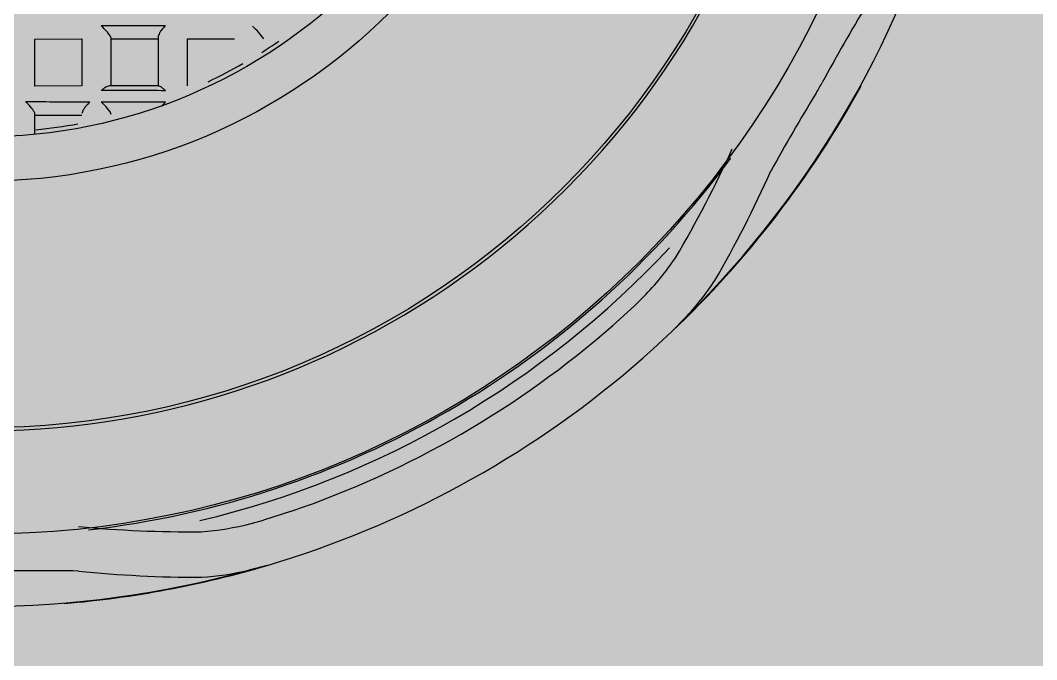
# Model space of a CAD drawing. Header units: millimetres. Extents: x 307301 to 459443, y -2888111 to -2805601.
# Drawn here: x 311709.55 to 311720.65, y -2812714.34 to -2812707.36 of the extents above; entities that cross this region are included whole.
import ezdxf

# ---------------------------------------------------------------- set-up
doc = ezdxf.new("R2010")
doc.units = ezdxf.units.MM
doc.header["$LTSCALE"] = 10
doc.header["$MEASUREMENT"] = 0
for name, color, linetype in [('$DDT_AUDIT_GENERATED_(131)', 7, 'Continuous'), ('$DDT_AUDIT_GENERATED_(15E)', 7, 'Continuous'), ('$DDT_AUDIT_GENERATED_(224)', 7, 'Continuous'), ('$DDT_AUDIT_GENERATED_(77)', 7, 'Continuous'), ('$DDT_AUDIT_GENERATED_(7E)', 7, 'Continuous'), ('$DDT_AUDIT_GENERATED_(901)', 7, 'Continuous'), ('$DDT_AUDIT_GENERATED_(E33)', 7, 'Continuous'), ('BMA  furniture', 6, 'Continuous'), ('Furniture - Plan', 3, 'Continuous')]:
    doc.layers.add(name, color=color, linetype=linetype)

# ---------------------------------------------------------------- blocks, each defined once
blk = doc.blocks.new('TUFTUFTU')
at = {"layer": 'Furniture - Plan', "ltscale": 0.01}
h = blk.add_hatch(color=250, dxfattribs=at)
h.dxf.hatch_style = 1
h.set_gradient(color1=(51, 51, 51), color2=(105, 105, 105), one_color=1, tint=0.41, name='INVCYLINDER')
edge = h.paths.add_edge_path()
edge.add_arc((1413476.938, -245799), 296.526, 0, 360)
at = {"layer": '$DDT_AUDIT_GENERATED_(131)', "color": 6, "linetype": 'Continuous'}
for radius, start, end in [(20.547, 103.389, 136.9318), (11.517, 95.8472, 100.4722), (11.517, 115.3727, 119.6469), (11.517, 122.0107, 124.2324)]:
    blk.add_arc((1413476.938, -245799), radius, start, end, dxfattribs=at)
at = {"layer": '$DDT_AUDIT_GENERATED_(15E)', "color": 3, "linetype": 'Continuous'}
for radius in [295.946, 295.558]:
    blk.add_circle((1413476.938, -245799), radius, dxfattribs=at)
at = {"layer": '$DDT_AUDIT_GENERATED_(224)', "color": 3, "linetype": 'Continuous'}
for radius in [300, 296.526, 296.132]:
    blk.add_circle((1413476.938, -245799), radius, dxfattribs=at)
at = {"layer": '$DDT_AUDIT_GENERATED_(77)', "color": 6, "linetype": 'Continuous'}
for radius in [20.285, 17.962, 12.581]:
    blk.add_circle((1413476.938, -245799), radius, dxfattribs=at)
for radius, start, end in [(20.323, 96.5654, 143.5422), (18.03, 345.0261, 285.0261)]:
    blk.add_arc((1413476.938, -245799), radius, start, end, dxfattribs=at)
at = {"layer": '$DDT_AUDIT_GENERATED_(7E)', "color": 6, "linetype": 'Continuous'}
for p, q in [((1413470.712, -245778.033), (1413471.113, -245777.931)), ((1413470.712, -245778.033), (1413470.184, -245778.198)), ((1413470.184, -245779.217), (1413470.796, -245779.019)), ((1413471.064, -245778.947), (1413470.796, -245779.019)), ((1413462.286, -245782.762), (1413461.88, -245783.138)), ((1413461.59, -245783.435), (1413461.88, -245783.138)), ((1413462.692, -245783.703), (1413463.169, -245783.272)), ((1413462.692, -245783.703), (1413462.496, -245783.9))]:
    blk.add_line(p, q, dxfattribs=at)
for radius in [62.905, 61.937]:
    blk.add_circle((1413476.938, -245799), radius, dxfattribs=at)
for centre, radius, start, end in [((1413476.938, -245799), 21.872, 94.7285, 106.5398), ((1413476.938, -245799), 21.86, 74.5973, 105.4548), ((1413472.531, -245783.834), 6.071, 93.5983, 103.5089), ((1413472.198, -245803.485), 25.71, 84.1255, 90.1068), ((1413475.662, -245734.752), 43.166, 268.8954, 271.5065), ((1413476.938, -245799), 21.872, 107.9893, 132.0628), ((1413472.63, -245785.053), 6.303, 94.3562, 104.3815), ((1413472.395, -245804.413), 25.646, 84.5503, 90.5445), ((1413476.938, -245799), 20.904, 108.8514, 131.2007), ((1413476.938, -245799), 21.872, 133.5123, 151.3295), ((1413476.939, -245799), 21.86, 134.5973, 165.4548), ((1413466.001, -245787.613), 6.075, 136.5465, 146.4505), ((1413467.001, -245788.301), 6.299, 135.6674, 145.6992), ((1413483.191, -245797.132), 25.71, 149.9453, 155.9266), ((1413483.897, -245797.765), 25.647, 149.5077, 155.5017), ((1413423.385, -245766.679), 41.456, 328.4918, 331.2106), ((1413477.609, -245799.387), 21.872, 149.6802, 150.3719), ((1413420.66, -245767.981), 43.166, 328.8954, 331.5065)]:
    blk.add_arc(centre, radius, start, end, dxfattribs=at)
at = {"layer": '$DDT_AUDIT_GENERATED_(901)', "color": 6, "linetype": 'Continuous'}
for p, q in [((1413475.782, -245787.441), (1413475.782, -245787.883)), ((1413475.782, -245787.861), (1413474.756, -245787.862)), ((1413472.453, -245788.502), (1413472.453, -245789.528)), ((1413473.082, -245788.501), (1413474.155, -245788.501)), ((1413473.092, -245789.57), (1413473.092, -245788.501)), ((1413474.117, -245788.501), (1413474.118, -245789.539)), ((1413474.756, -245788.501), (1413475.782, -245788.5)), ((1413474.757, -245789.527), (1413474.756, -245788.501)), ((1413475.782, -245788.5), (1413475.782, -245789.526)), ((1413472.453, -245789.528), (1413471.428, -245789.528)), ((1413474.118, -245789.527), (1413473.092, -245789.527)), ((1413475.782, -245789.526), (1413474.757, -245789.527))]:
    blk.add_line(p, q, dxfattribs=at)
for centre, radius, start, end in [((1413472.443, -245787.603), 0.732, 311.9179, 321.5722), ((1413477.201, -243917.039), 1871.113, 269.869268, 269.9122), ((1413476.436, -244429.685), 1358.466, 269.921865, 269.98095), ((1413477.288, -243965.218), 1823.185, 269.863123, 269.907178), ((1413471.95, -245788.73), 1.411, 214.5949, 229.5417), ((1413477.903, -244193.885), 1595.933, 269.821736, 269.872022)]:
    blk.add_arc(centre, radius, start, end, dxfattribs=at)
for points, knots in [([(1413474.117, -245787.877), (1413474.117, -245787.902), (1413474.156, -245787.96), (1413474.241, -245788.062), (1413474.288, -245788.11), (1413474.333, -245788.15)], [0, 0, 0, 0, 0.5, 0.5, 1, 1, 1, 1]), ([(1413474.583, -245788.15), (1413474.584, -245788.149), (1413474.585, -245788.149), (1413474.586, -245788.148), (1413474.594, -245788.14), (1413474.603, -245788.132), (1413474.612, -245788.124), (1413474.637, -245788.099), (1413474.662, -245788.071), (1413474.684, -245788.043), (1413474.701, -245788.021), (1413474.716, -245787.999), (1413474.728, -245787.977), (1413474.737, -245787.963), (1413474.744, -245787.948), (1413474.748, -245787.934), (1413474.753, -245787.921), (1413474.756, -245787.908), (1413474.756, -245787.897)], [0, 0, 0, 0, 0.011348, 0.011348, 0.011348, 0.116907, 0.116907, 0.116907, 0.436701, 0.436701, 0.436701, 0.675798, 0.675798, 0.675798, 0.837062, 0.837062, 0.837062, 1, 1, 1, 1]), ([(1413475.782, -245787.883), (1413475.782, -245787.89), (1413475.784, -245787.9), (1413475.788, -245787.911), (1413475.792, -245787.922), (1413475.798, -245787.934), (1413475.805, -245787.946), (1413475.815, -245787.963), (1413475.828, -245787.981), (1413475.841, -245787.999), (1413475.86, -245788.024), (1413475.881, -245788.049), (1413475.902, -245788.072), (1413475.928, -245788.1), (1413475.955, -245788.126), (1413475.981, -245788.149), (1413475.982, -245788.15), (1413475.983, -245788.151), (1413475.984, -245788.151)], [0, 0, 0, 0, 0.130615, 0.130615, 0.130615, 0.260342, 0.260342, 0.260342, 0.438697, 0.438697, 0.438697, 0.690382, 0.690382, 0.690382, 0.989825, 0.989825, 0.989825, 1, 1, 1, 1]), ([(1413472.932, -245788.399), (1413472.933, -245788.399), (1413472.934, -245788.4), (1413472.935, -245788.401), (1413472.955, -245788.419), (1413472.974, -245788.435), (1413472.992, -245788.449), (1413473.014, -245788.466), (1413473.034, -245788.481), (1413473.051, -245788.49), (1413473.064, -245788.497), (1413473.075, -245788.501), (1413473.082, -245788.501)], [0, 0, 0, 0, 0.013794, 0.013794, 0.013794, 0.332699, 0.332699, 0.332699, 0.717117, 0.717117, 0.717117, 1, 1, 1, 1]), ([(1413474.155, -245788.501), (1413474.168, -245788.501), (1413474.185, -245788.497), (1413474.202, -245788.49), (1413474.224, -245788.48), (1413474.248, -245788.467), (1413474.272, -245788.45), (1413474.292, -245788.437), (1413474.312, -245788.421), (1413474.331, -245788.404), (1413474.332, -245788.403), (1413474.333, -245788.402), (1413474.334, -245788.401)], [0, 0, 0, 0, 0.297124, 0.297124, 0.297124, 0.675161, 0.675161, 0.675161, 0.985035, 0.985035, 0.985035, 1, 1, 1, 1]), ([(1413472.937, -245789.81), (1413472.938, -245789.809), (1413472.939, -245789.808), (1413472.94, -245789.807), (1413472.966, -245789.784), (1413472.99, -245789.757), (1413473.013, -245789.73), (1413473.031, -245789.707), (1413473.048, -245789.682), (1413473.062, -245789.659), (1413473.071, -245789.643), (1413473.078, -245789.627), (1413473.084, -245789.612), (1413473.089, -245789.596), (1413473.092, -245789.582), (1413473.092, -245789.57)], [0, 0, 0, 0, 0.012191, 0.012191, 0.012191, 0.345656, 0.345656, 0.345656, 0.626474, 0.626474, 0.626474, 0.812184, 0.812184, 0.812184, 1, 1, 1, 1]), ([(1413474.118, -245789.539), (1413474.118, -245789.551), (1413474.128, -245789.572), (1413474.159, -245789.621), (1413474.179, -245789.648), (1413474.244, -245789.725), (1413474.293, -245789.773), (1413474.338, -245789.813)], [0, 0, 0, 0, 0.25, 0.25, 0.5, 0.5, 1, 1, 1, 1])]:
    blk.add_open_spline(points, degree=3, knots=knots, dxfattribs=at)
at = {"layer": '$DDT_AUDIT_GENERATED_(E33)', "color": 6, "linetype": 'Continuous'}
blk.add_circle((1413476.938, -245799), 11.613, dxfattribs=at)
blk = doc.blocks.new('SDTYTYT')
at = {"layer": 'Furniture - Plan', "color": 3, "xscale": 0.5000000000000486, "yscale": 0.5000000000000486, "zscale": 0.5000000000000486, "rotation": 180}
blk.add_blockref('TUFTUFTU', (925445.399, -2867082.713), dxfattribs=at)

msp = doc.modelspace()

# ---------------------------------------------------------------- block references
at = {"layer": 'BMA  furniture'}
msp.add_blockref('SDTYTYT', (93002.206, -68519.612, 0.055), dxfattribs=at)

doc.saveas('drawing.dxf')
